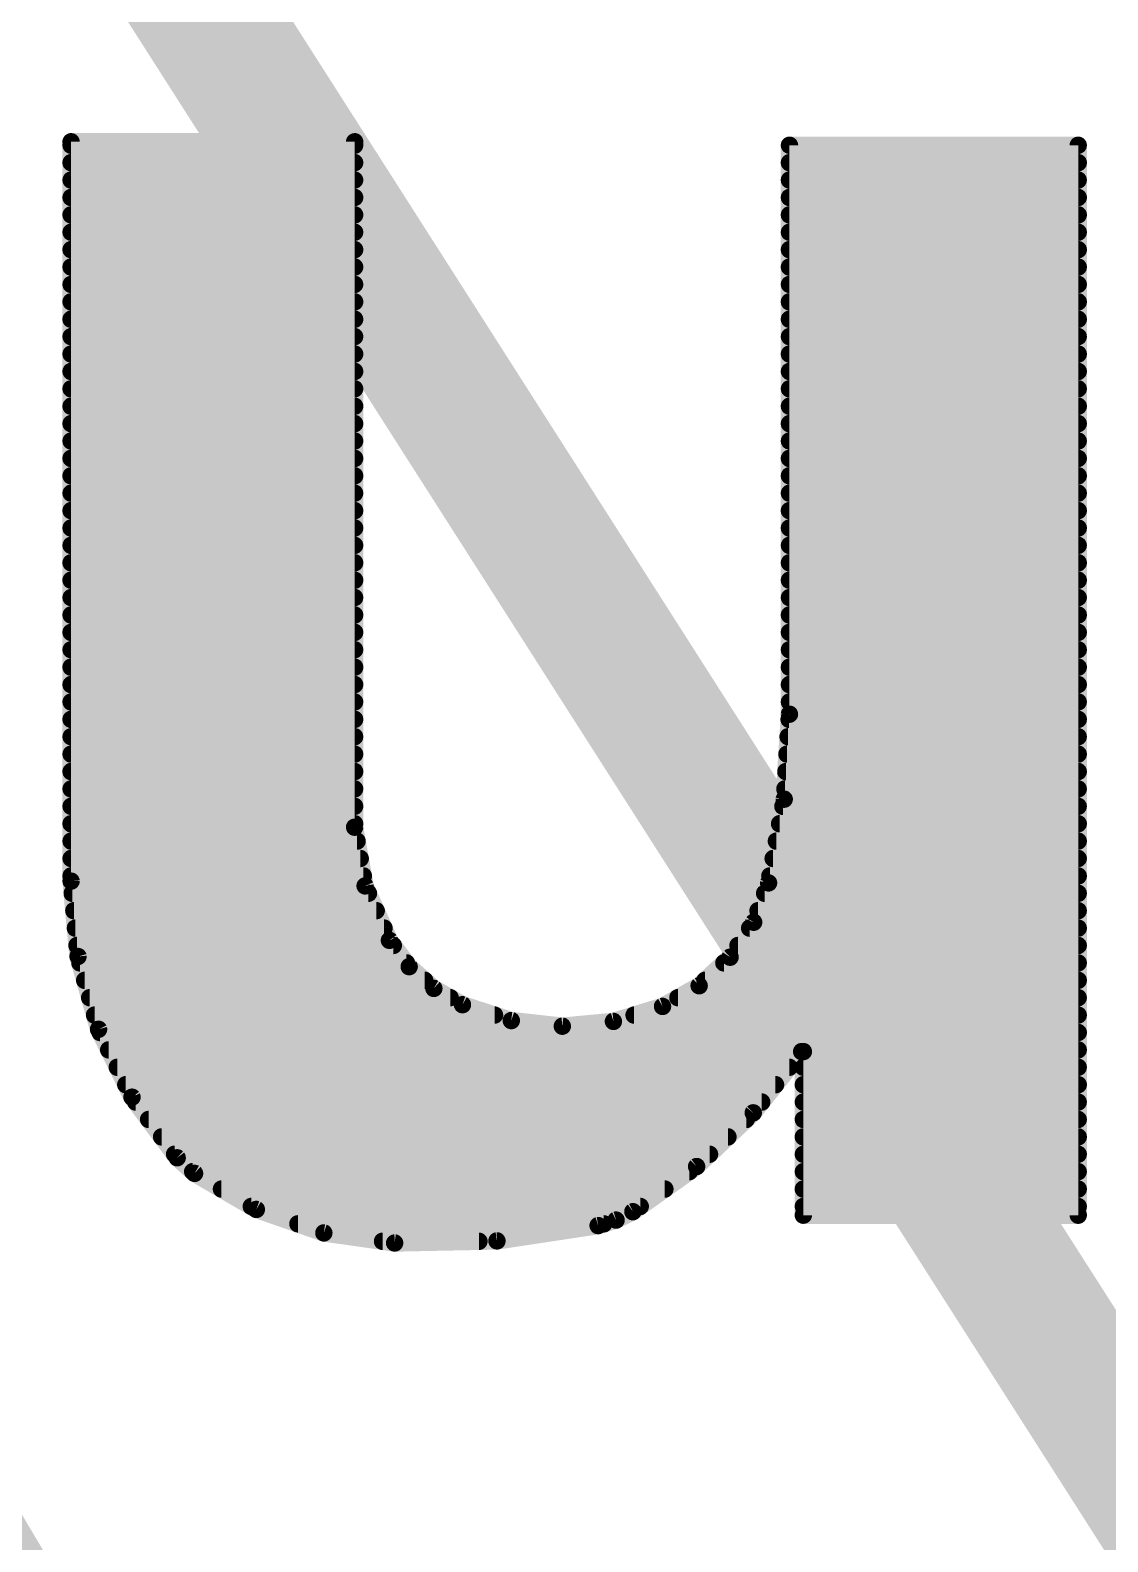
# Model space of a CAD drawing. Extents: x -3.5 to 25.7, y -2.5 to 53.5.
# Drawn here: x 14.271 to 15.845, y 25.749 to 27.956 of the extents above; entities that cross this region are included whole.
import ezdxf

# ---------------------------------------------------------------- set-up
doc = ezdxf.new("R2010")
doc.units = 0
doc.layers.add('21', color=41, linetype='CONTINUOUS')
doc.layers.add('22', color=40, linetype='CONTINUOUS')

msp = doc.modelspace()

# ---------------------------------------------------------------- linework, layer by layer
at = {"layer": '21', "const_width": 0.0127}
for points in [[(14.3307, 27.7991, 1), (14.3307, 27.7863)], [(14.3307, 27.794, 1), (14.3307, 27.7813)], [(14.337, 27.7927, 1), (14.3244, 27.7927)], [(14.751, 27.7927, 1), (14.7384, 27.7927)], [(14.7447, 27.7863, 1), (14.7447, 27.7991)], [(14.7447, 27.7813, 1), (14.7447, 27.794)], [(15.3797, 27.794, 1), (15.3797, 27.7813)], [(15.3861, 27.7876, 1), (15.3734, 27.7876)], [(15.8077, 27.7876, 1), (15.795, 27.7876)], [(15.8013, 27.7813, 1), (15.8013, 27.794)], [(14.3307, 27.7686, 1), (14.3307, 27.7558)], [(14.7447, 27.7558, 1), (14.7447, 27.7686)], [(15.3797, 27.7686, 1), (15.3797, 27.7558)], [(15.8013, 27.7558, 1), (15.8013, 27.7686)], [(14.3307, 27.7432, 1), (14.3307, 27.7305)], [(14.7447, 27.7305, 1), (14.7447, 27.7432)], [(15.3797, 27.7432, 1), (15.3797, 27.7305)], [(15.8013, 27.7305, 1), (15.8013, 27.7432)], [(14.3307, 27.7178, 1), (14.3307, 27.705)], [(14.7447, 27.705, 1), (14.7447, 27.7178)], [(15.3797, 27.7178, 1), (15.3797, 27.705)], [(15.8013, 27.705, 1), (15.8013, 27.7178)], [(14.3307, 27.6924, 1), (14.3307, 27.6796)], [(14.7447, 27.6796, 1), (14.7447, 27.6924)], [(15.3797, 27.6924, 1), (15.3797, 27.6796)], [(15.8013, 27.6796, 1), (15.8013, 27.6924)], [(14.3307, 27.667, 1), (14.3307, 27.6543)], [(14.7447, 27.6543, 1), (14.7447, 27.667)], [(15.3797, 27.667, 1), (15.3797, 27.6543)], [(15.8013, 27.6543, 1), (15.8013, 27.667)], [(14.3307, 27.6416, 1), (14.3307, 27.6288)], [(14.7447, 27.6288, 1), (14.7447, 27.6416)], [(15.3797, 27.6416, 1), (15.3797, 27.6288)], [(15.8013, 27.6288, 1), (15.8013, 27.6416)], [(14.3307, 27.6162, 1), (14.3307, 27.6034)], [(14.7447, 27.6034, 1), (14.7447, 27.6162)], [(15.3797, 27.6162, 1), (15.3797, 27.6034)], [(15.8013, 27.6034, 1), (15.8013, 27.6162)], [(14.3307, 27.5908, 1), (14.3307, 27.5781)], [(14.7447, 27.5781, 1), (14.7447, 27.5908)], [(15.3797, 27.5908, 1), (15.3797, 27.5781)], [(15.8013, 27.5781, 1), (15.8013, 27.5908)], [(14.3307, 27.5654, 1), (14.3307, 27.5526)], [(14.7447, 27.5526, 1), (14.7447, 27.5654)], [(15.3797, 27.5654, 1), (15.3797, 27.5526)], [(15.8013, 27.5526, 1), (15.8013, 27.5654)], [(14.3307, 27.54, 1), (14.3307, 27.5272)], [(14.7447, 27.5272, 1), (14.7447, 27.54)], [(15.3797, 27.54, 1), (15.3797, 27.5272)], [(15.8013, 27.5272, 1), (15.8013, 27.54)], [(14.3307, 27.5146, 1), (14.3307, 27.5019)], [(14.7447, 27.5019, 1), (14.7447, 27.5146)], [(15.3797, 27.5146, 1), (15.3797, 27.5019)], [(15.8013, 27.5019, 1), (15.8013, 27.5146)], [(14.3307, 27.4892, 1), (14.3307, 27.4764)], [(14.7447, 27.4764, 1), (14.7447, 27.4892)], [(15.3797, 27.4892, 1), (15.3797, 27.4764)], [(15.8013, 27.4764, 1), (15.8013, 27.4892)], [(14.3307, 27.4638, 1), (14.3307, 27.451)], [(14.7447, 27.451, 1), (14.7447, 27.4638)], [(15.3797, 27.4638, 1), (15.3797, 27.451)], [(15.8013, 27.451, 1), (15.8013, 27.4638)], [(14.3307, 27.4384, 1), (14.3307, 27.4257)], [(14.7447, 27.4257, 1), (14.7447, 27.4384)], [(15.3797, 27.4384, 1), (15.3797, 27.4257)], [(15.8013, 27.4257, 1), (15.8013, 27.4384)], [(14.3307, 27.413, 1), (14.3307, 27.4002)], [(14.7447, 27.4002, 1), (14.7447, 27.413)], [(15.3797, 27.413, 1), (15.3797, 27.4002)], [(15.8013, 27.4002, 1), (15.8013, 27.413)], [(14.3307, 27.3876, 1), (14.3307, 27.3748)], [(14.7447, 27.3748, 1), (14.7447, 27.3876)], [(15.3797, 27.3876, 1), (15.3797, 27.3748)], [(15.8013, 27.3748, 1), (15.8013, 27.3876)], [(14.3307, 27.3622, 1), (14.3307, 27.3495)], [(14.7447, 27.3495, 1), (14.7447, 27.3622)], [(15.3797, 27.3622, 1), (15.3797, 27.3495)], [(15.8013, 27.3495, 1), (15.8013, 27.3622)], [(14.3307, 27.3368, 1), (14.3307, 27.324)], [(14.7447, 27.324, 1), (14.7447, 27.3368)], [(15.3797, 27.3368, 1), (15.3797, 27.324)], [(15.8013, 27.324, 1), (15.8013, 27.3368)], [(14.3307, 27.3114, 1), (14.3307, 27.2986)], [(14.7447, 27.2986, 1), (14.7447, 27.3114)], [(15.3797, 27.3114, 1), (15.3797, 27.2986)], [(15.8013, 27.2986, 1), (15.8013, 27.3114)], [(14.3307, 27.286, 1), (14.3307, 27.2733)], [(14.7447, 27.2733, 1), (14.7447, 27.286)], [(15.3797, 27.286, 1), (15.3797, 27.2733)], [(15.8013, 27.2733, 1), (15.8013, 27.286)], [(14.3307, 27.2606, 1), (14.3307, 27.2478)], [(14.7447, 27.2478, 1), (14.7447, 27.2606)], [(15.3797, 27.2606, 1), (15.3797, 27.2478)], [(15.8013, 27.2478, 1), (15.8013, 27.2606)], [(14.3307, 27.2352, 1), (14.3307, 27.2224)], [(14.7447, 27.2224, 1), (14.7447, 27.2352)], [(15.3797, 27.2352, 1), (15.3797, 27.2224)], [(15.8013, 27.2224, 1), (15.8013, 27.2352)], [(14.3307, 27.2098, 1), (14.3307, 27.1971)], [(14.7447, 27.1971, 1), (14.7447, 27.2098)], [(15.3797, 27.2098, 1), (15.3797, 27.1971)], [(15.8013, 27.1971, 1), (15.8013, 27.2098)], [(14.3307, 27.1844, 1), (14.3307, 27.1716)], [(14.7447, 27.1716, 1), (14.7447, 27.1844)], [(15.3797, 27.1844, 1), (15.3797, 27.1716)], [(15.8013, 27.1716, 1), (15.8013, 27.1844)], [(14.3307, 27.159, 1), (14.3307, 27.1462)], [(14.7447, 27.1462, 1), (14.7447, 27.159)], [(15.3797, 27.159, 1), (15.3797, 27.1462)], [(15.8013, 27.1462, 1), (15.8013, 27.159)], [(14.3307, 27.1336, 1), (14.3307, 27.1209)], [(14.7447, 27.1209, 1), (14.7447, 27.1336)], [(15.3797, 27.1336, 1), (15.3797, 27.1209)], [(15.8013, 27.1209, 1), (15.8013, 27.1336)], [(14.3307, 27.1082, 1), (14.3307, 27.0954)], [(14.7447, 27.0954, 1), (14.7447, 27.1082)], [(15.3797, 27.1082, 1), (15.3797, 27.0954)], [(15.8013, 27.0954, 1), (15.8013, 27.1082)], [(14.3307, 27.0828, 1), (14.3307, 27.07)], [(14.7447, 27.07, 1), (14.7447, 27.0828)], [(15.3797, 27.0828, 1), (15.3797, 27.07)], [(15.8013, 27.07, 1), (15.8013, 27.0828)], [(14.3307, 27.0574, 1), (14.3307, 27.0447)], [(14.7447, 27.0447, 1), (14.7447, 27.0574)], [(15.3797, 27.0574, 1), (15.3797, 27.0447)], [(15.8013, 27.0447, 1), (15.8013, 27.0574)], [(14.3307, 27.032, 1), (14.3307, 27.0192)], [(14.7447, 27.0192, 1), (14.7447, 27.032)], [(15.3797, 27.032, 1), (15.3797, 27.0192)], [(15.8013, 27.0192, 1), (15.8013, 27.032)], [(14.3307, 27.0066, 1), (14.3307, 26.9938)], [(14.7447, 26.9938, 1), (14.7447, 27.0066)], [(15.3797, 27.0066, 1), (15.3797, 26.9938)], [(15.8013, 26.9938, 1), (15.8013, 27.0066)], [(14.3307, 26.9812, 1), (14.3307, 26.9685)], [(14.7447, 26.9685, 1), (14.7447, 26.9812)], [(15.3797, 26.9812, 1), (15.3797, 26.9685)], [(15.386, 26.9566, 1), (15.3734, 26.9574)], [(15.8013, 26.9685, 1), (15.8013, 26.9812)], [(14.3307, 26.9558, 1), (14.3307, 26.943)], [(14.7447, 26.943, 1), (14.7447, 26.9558)], [(15.3792, 26.9558, 1), (15.3792, 26.943)], [(15.3734, 26.957, 1), (15.3861, 26.957)], [(15.8013, 26.943, 1), (15.8013, 26.9558)], [(14.3307, 26.9304, 1), (14.3307, 26.9177)], [(14.7447, 26.9177, 1), (14.7447, 26.9304)], [(15.3777, 26.9304, 1), (15.3777, 26.9177)], [(15.8013, 26.9177, 1), (15.8013, 26.9304)], [(14.3307, 26.905, 1), (14.3307, 26.8923)], [(14.7447, 26.8923, 1), (14.7447, 26.905)], [(15.3761, 26.905, 1), (15.3761, 26.8923)], [(15.8013, 26.8923, 1), (15.8013, 26.905)], [(14.3307, 26.8796, 1), (14.3307, 26.8668)], [(14.7447, 26.8668, 1), (14.7447, 26.8796)], [(15.3745, 26.8796, 1), (15.3745, 26.8668)], [(15.8013, 26.8668, 1), (15.8013, 26.8796)], [(14.3307, 26.8542, 1), (14.3307, 26.8415)], [(14.7447, 26.8415, 1), (14.7447, 26.8542)], [(15.373, 26.8542, 1), (15.373, 26.8415)], [(15.8013, 26.8415, 1), (15.8013, 26.8542)], [(15.3657, 26.8333, 1), (15.3784, 26.8325)], [(15.3783, 26.8317, 1), (15.3658, 26.834)], [(14.3307, 26.8288, 1), (14.3307, 26.8161)], [(14.7447, 26.8161, 1), (14.7447, 26.8288)], [(15.3701, 26.8288, 1), (15.3701, 26.8161)], [(15.8013, 26.8161, 1), (15.8013, 26.8288)], [(14.3307, 26.8034, 1), (14.3307, 26.7906)], [(14.751, 26.793, 1), (14.7384, 26.7908)], [(14.7384, 26.7919, 1), (14.751, 26.7919)], [(14.7447, 26.7906, 1), (14.7447, 26.8034)], [(15.3653, 26.8034, 1), (15.3653, 26.7906)], [(15.8013, 26.7906, 1), (15.8013, 26.8034)], [(14.3307, 26.778, 1), (14.3307, 26.7653)], [(14.7483, 26.7653, 1), (14.7483, 26.778)], [(15.3606, 26.778, 1), (15.3606, 26.7653)], [(15.8013, 26.7653, 1), (15.8013, 26.778)], [(14.3307, 26.7526, 1), (14.3307, 26.7399)], [(14.7529, 26.7399, 1), (14.7529, 26.7526)], [(15.3559, 26.7526, 1), (15.3559, 26.7399)], [(15.8013, 26.7399, 1), (15.8013, 26.7526)], [(14.3307, 26.7272, 1), (14.3307, 26.7144)], [(14.337, 26.7138, 1), (14.3244, 26.7126)], [(14.7574, 26.7144, 1), (14.7574, 26.7272)], [(15.3511, 26.7272, 1), (15.3511, 26.7144)], [(15.8013, 26.7144, 1), (15.8013, 26.7272)], [(14.3244, 26.7132, 1), (14.337, 26.7132)], [(14.3323, 26.7018, 1), (14.3323, 26.6891)], [(14.7658, 26.7088, 1), (14.7542, 26.7037)], [(14.7538, 26.7051, 1), (14.7663, 26.7074)], [(14.7649, 26.6891, 1), (14.7649, 26.7018)], [(15.3434, 26.7018, 1), (15.3434, 26.6891)], [(15.343, 26.7118, 1), (15.3554, 26.7094)], [(15.3551, 26.7083, 1), (15.3433, 26.7129)], [(15.8013, 26.6891, 1), (15.8013, 26.7018)], [(14.3347, 26.6764, 1), (14.3347, 26.6637)], [(14.7762, 26.6637, 1), (14.7762, 26.6764)], [(15.3338, 26.6764, 1), (15.3338, 26.6637)], [(15.8013, 26.6637, 1), (15.8013, 26.6764)], [(15.3215, 26.6554, 1), (15.3333, 26.6509)], [(15.3327, 26.6496, 1), (15.3221, 26.6567)], [(14.337, 26.651, 1), (14.337, 26.6382)], [(14.7876, 26.6382, 1), (14.7876, 26.651)], [(14.8006, 26.6306, 1), (14.7904, 26.623)], [(15.3216, 26.651, 1), (15.3216, 26.6382)], [(15.8013, 26.6382, 1), (15.8013, 26.651)], [(14.3393, 26.6256, 1), (14.3393, 26.6129)], [(14.3469, 26.6049, 1), (14.3347, 26.6015)], [(14.7897, 26.6242, 1), (14.8013, 26.6294)], [(14.8012, 26.6129, 1), (14.8012, 26.6256)], [(15.3045, 26.6256, 1), (15.3045, 26.6129)], [(15.8013, 26.6129, 1), (15.8013, 26.6256)], [(14.3345, 26.6026, 1), (14.3471, 26.6038)], [(14.3435, 26.6002, 1), (14.3435, 26.5875)], [(14.8286, 26.5931, 1), (14.8202, 26.5836)], [(14.8193, 26.5845, 1), (14.8294, 26.5922)], [(14.8203, 26.5875, 1), (14.8203, 26.6002)], [(15.2839, 26.6002, 1), (15.2839, 26.5875)], [(15.2877, 26.6057, 1), (15.2983, 26.5986)], [(15.2973, 26.5975, 1), (15.2887, 26.6069)], [(15.8013, 26.5875, 1), (15.8013, 26.6002)], [(14.3506, 26.5748, 1), (14.3506, 26.562)], [(14.847, 26.562, 1), (14.847, 26.5748)], [(15.2435, 26.5652, 1), (15.2521, 26.5558)], [(15.251, 26.555, 1), (15.2447, 26.566)], [(15.2564, 26.5748, 1), (15.2564, 26.562)], [(15.8013, 26.562, 1), (15.8013, 26.5748)], [(14.3578, 26.5494, 1), (14.3578, 26.5367)], [(14.8636, 26.5621, 1), (14.8573, 26.5511)], [(14.8562, 26.5518, 1), (14.8646, 26.5613)], [(14.8843, 26.5367, 1), (14.8843, 26.5494)], [(15.2168, 26.5494, 1), (15.2168, 26.5367)], [(15.8013, 26.5367, 1), (15.8013, 26.5494)], [(14.3649, 26.524, 1), (14.3649, 26.5113)], [(14.9042, 26.5388, 1), (14.9002, 26.5268)], [(14.8991, 26.5273, 1), (14.9053, 26.5383)], [(14.949, 26.5113, 1), (14.949, 26.524)], [(15.1528, 26.524, 1), (15.1528, 26.5113)], [(15.1912, 26.5358, 1), (15.1974, 26.5248)], [(15.1962, 26.5242, 1), (15.1924, 26.5364)], [(15.8013, 26.5113, 1), (15.8013, 26.524)], [(14.3765, 26.4997, 1), (14.3651, 26.4941)], [(14.9742, 26.516, 1), (14.9728, 26.5033)], [(14.9715, 26.5036, 1), (14.9755, 26.5157)], [(15.0474, 26.5077, 1), (15.0486, 26.4951)], [(15.0473, 26.4951, 1), (15.0487, 26.5077)], [(15.1208, 26.5145, 1), (15.1245, 26.5023)], [(15.1232, 26.5021, 1), (15.122, 26.5147)], [(14.3646, 26.4952, 1), (14.3769, 26.4986)], [(14.3731, 26.4986, 1), (14.3731, 26.4858)], [(15.8013, 26.4858, 1), (15.8013, 26.4986)], [(14.3856, 26.4732, 1), (14.3856, 26.4605)], [(15.3975, 26.4707, 1), (15.3975, 26.458)], [(15.4025, 26.4604, 1), (15.3925, 26.4682)], [(15.4063, 26.4643, 1), (15.3937, 26.4643)], [(15.4, 26.458, 1), (15.4, 26.4707)], [(15.8013, 26.4605, 1), (15.8013, 26.4732)], [(14.3981, 26.4478, 1), (14.3981, 26.4351)], [(15.3794, 26.4351, 1), (15.3794, 26.4478)], [(15.4, 26.4478, 1), (15.4, 26.4351)], [(15.8013, 26.4351, 1), (15.8013, 26.4478)], [(14.4106, 26.4224, 1), (14.4106, 26.4096)], [(15.3593, 26.4096, 1), (15.3593, 26.4224)], [(15.4, 26.4224, 1), (15.4, 26.4096)], [(15.8013, 26.4096, 1), (15.8013, 26.4224)], [(14.4247, 26.4016, 1), (14.4145, 26.394)], [(14.4139, 26.395, 1), (14.4253, 26.4006)], [(14.425, 26.397, 1), (14.425, 26.3843)], [(15.3392, 26.3843, 1), (15.3392, 26.397)], [(15.4, 26.397, 1), (15.4, 26.3843)], [(15.8013, 26.3843, 1), (15.8013, 26.397)], [(14.4439, 26.3716, 1), (14.4439, 26.3589)], [(15.3165, 26.3589, 1), (15.3165, 26.3716)], [(15.3218, 26.3789, 1), (15.3318, 26.371)], [(15.3312, 26.3703, 1), (15.3224, 26.3795)], [(15.4, 26.3716, 1), (15.4, 26.3589)], [(15.8013, 26.3589, 1), (15.8013, 26.3716)], [(14.4629, 26.3462, 1), (14.4629, 26.3334)], [(15.2898, 26.3334, 1), (15.2898, 26.3462)], [(15.4, 26.3462, 1), (15.4, 26.3334)], [(15.8013, 26.3334, 1), (15.8013, 26.3462)], [(14.4818, 26.3208, 1), (14.4818, 26.3081)], [(14.4898, 26.314, 1), (14.4814, 26.3046)], [(14.4805, 26.3055, 1), (14.4907, 26.3131)], [(15.2397, 26.3011, 1), (15.2485, 26.2919)], [(15.2478, 26.2913, 1), (15.2404, 26.3017)], [(15.263, 26.3081, 1), (15.263, 26.3208)], [(15.4, 26.3208, 1), (15.4, 26.3081)], [(15.8013, 26.3081, 1), (15.8013, 26.3208)], [(14.5082, 26.2954, 1), (14.5082, 26.2827)], [(14.5142, 26.292, 1), (14.5078, 26.281)], [(14.5068, 26.2818, 1), (14.5152, 26.2912)], [(15.2335, 26.2827, 1), (15.2335, 26.2954)], [(15.4, 26.2954, 1), (15.4, 26.2827)], [(15.8013, 26.2827, 1), (15.8013, 26.2954)], [(14.5503, 26.27, 1), (14.5503, 26.2572)], [(15.1977, 26.2572, 1), (15.1977, 26.27)], [(15.4, 26.27, 1), (15.4, 26.2572)], [(15.8013, 26.2572, 1), (15.8013, 26.27)], [(14.5938, 26.2446, 1), (14.5938, 26.2319)], [(14.6033, 26.2399, 1), (14.5991, 26.2279)], [(14.598, 26.2284, 1), (14.6044, 26.2394)], [(15.1474, 26.2358, 1), (15.1548, 26.2254)], [(15.1539, 26.2249, 1), (15.1483, 26.2363)], [(15.1618, 26.2319, 1), (15.1618, 26.2446)], [(15.4, 26.2446, 1), (15.4, 26.2319)], [(15.8013, 26.2319, 1), (15.8013, 26.2446)], [(14.6619, 26.2192, 1), (14.6619, 26.2065)], [(15.0984, 26.2164, 1), (15.1022, 26.2042)], [(15.1013, 26.204, 1), (15.0993, 26.2166)], [(15.1085, 26.2065, 1), (15.1085, 26.2192)], [(15.1237, 26.224, 1), (15.1294, 26.2127)], [(15.1284, 26.2123, 1), (15.1247, 26.2244)], [(15.4, 26.2319, 1), (15.4, 26.2191)], [(15.3937, 26.2255, 1), (15.4063, 26.2255)], [(15.795, 26.2255, 1), (15.8077, 26.2255)], [(15.8013, 26.2191, 1), (15.8013, 26.2319)], [(14.7007, 26.2059, 1), (14.6989, 26.1933)], [(14.6977, 26.1936, 1), (14.7018, 26.2056)], [(14.7855, 26.1938, 1), (14.7855, 26.181)], [(14.803, 26.1912, 1), (14.8032, 26.1786)], [(14.8022, 26.1786, 1), (14.804, 26.1912)], [(14.9262, 26.181, 1), (14.9262, 26.1938)], [(14.9516, 26.1942, 1), (14.9535, 26.1817)], [(14.9527, 26.1816, 1), (14.9524, 26.1943)]]:
    msp.add_lwpolyline(points, format="xyb", dxfattribs=at)
at = {"layer": '21', "const_width": 0.0254}
for points in [[(14.3307, 27.7927), (14.3307, 26.7132)], [(14.7447, 27.7927), (14.3307, 27.7927)], [(14.3307, 27.7876), (14.7447, 27.7876)], [(14.7447, 26.7919), (14.7447, 27.7927)], [(15.8013, 27.7876), (15.3797, 27.7876)], [(15.3797, 27.7876), (15.3797, 26.957)], [(15.8013, 26.2255), (15.8013, 27.7876)], [(14.3307, 27.7622), (14.7447, 27.7622)], [(15.3797, 27.7622), (15.8013, 27.7622)], [(14.3307, 27.7368), (14.7447, 27.7368)], [(15.3797, 27.7368), (15.8013, 27.7368)], [(14.3307, 27.7114), (14.7447, 27.7114)], [(15.3797, 27.7114), (15.8013, 27.7114)], [(14.3307, 27.686), (14.7447, 27.686)], [(15.3797, 27.686), (15.8013, 27.686)], [(14.3307, 27.6606), (14.7447, 27.6606)], [(15.3797, 27.6606), (15.8013, 27.6606)], [(14.3307, 27.6352), (14.7447, 27.6352)], [(15.3797, 27.6352), (15.8013, 27.6352)], [(14.3307, 27.6098), (14.7447, 27.6098)], [(15.3797, 27.6098), (15.8013, 27.6098)], [(14.3307, 27.5844), (14.7447, 27.5844)], [(15.3797, 27.5844), (15.8013, 27.5844)], [(14.3307, 27.559), (14.7447, 27.559)], [(15.3797, 27.559), (15.8013, 27.559)], [(14.3307, 27.5336), (14.7447, 27.5336)], [(15.3797, 27.5336), (15.8013, 27.5336)], [(14.3307, 27.5082), (14.7447, 27.5082)], [(15.3797, 27.5082), (15.8013, 27.5082)], [(14.3307, 27.4828), (14.7447, 27.4828)], [(15.3797, 27.4828), (15.8013, 27.4828)], [(14.3307, 27.4574), (14.7447, 27.4574)], [(15.3797, 27.4574), (15.8013, 27.4574)], [(14.3307, 27.432), (14.7447, 27.432)], [(15.3797, 27.432), (15.8013, 27.432)], [(14.3307, 27.4066), (14.7447, 27.4066)], [(15.3797, 27.4066), (15.8013, 27.4066)], [(14.3307, 27.3812), (14.7447, 27.3812)], [(15.3797, 27.3812), (15.8013, 27.3812)], [(14.3307, 27.3558), (14.7447, 27.3558)], [(15.3797, 27.3558), (15.8013, 27.3558)], [(14.3307, 27.3304), (14.7447, 27.3304)], [(15.3797, 27.3304), (15.8013, 27.3304)], [(14.3307, 27.305), (14.7447, 27.305)], [(15.3797, 27.305), (15.8013, 27.305)], [(14.3307, 27.2796), (14.7447, 27.2796)], [(15.3797, 27.2796), (15.8013, 27.2796)], [(14.3307, 27.2542), (14.7447, 27.2542)], [(15.3797, 27.2542), (15.8013, 27.2542)], [(14.3307, 27.2288), (14.7447, 27.2288)], [(15.3797, 27.2288), (15.8013, 27.2288)], [(14.3307, 27.2034), (14.7447, 27.2034)], [(15.3797, 27.2034), (15.8013, 27.2034)], [(14.3307, 27.178), (14.7447, 27.178)], [(15.3797, 27.178), (15.8013, 27.178)], [(14.3307, 27.1526), (14.7447, 27.1526)], [(15.3797, 27.1526), (15.8013, 27.1526)], [(14.3307, 27.1272), (14.7447, 27.1272)], [(15.3797, 27.1272), (15.8013, 27.1272)], [(14.3307, 27.1018), (14.7447, 27.1018)], [(15.3797, 27.1018), (15.8013, 27.1018)], [(14.3307, 27.0764), (14.7447, 27.0764)], [(15.3797, 27.0764), (15.8013, 27.0764)], [(14.3307, 27.051), (14.7447, 27.051)], [(15.3797, 27.051), (15.8013, 27.051)], [(14.3307, 27.0256), (14.7447, 27.0256)], [(15.3797, 27.0256), (15.8013, 27.0256)], [(14.3307, 27.0002), (14.7447, 27.0002)], [(15.3797, 27.0002), (15.8013, 27.0002)], [(14.3307, 26.9748), (14.7447, 26.9748)], [(15.3797, 26.957), (15.372, 26.8329)], [(15.3797, 26.9748), (15.8013, 26.9748)], [(14.3307, 26.9494), (14.7447, 26.9494)], [(15.3792, 26.9494), (15.8013, 26.9494)], [(14.3307, 26.924), (14.7447, 26.924)], [(15.3777, 26.924), (15.8013, 26.924)], [(14.3307, 26.8986), (14.7447, 26.8986)], [(15.3761, 26.8986), (15.8013, 26.8986)], [(14.3307, 26.8732), (14.7447, 26.8732)], [(15.3745, 26.8732), (15.8013, 26.8732)], [(14.3307, 26.8478), (14.7447, 26.8478)], [(15.373, 26.8478), (15.8013, 26.8478)], [(15.372, 26.8329), (15.3492, 26.7106)], [(14.3307, 26.8224), (14.7447, 26.8224)], [(15.3701, 26.8224), (15.8013, 26.8224)], [(14.3307, 26.797), (14.7447, 26.797)], [(14.76, 26.7062), (14.7447, 26.7919)], [(15.3653, 26.797), (15.8013, 26.797)], [(14.3307, 26.7716), (14.7483, 26.7716)], [(15.3606, 26.7716), (15.8013, 26.7716)], [(14.3307, 26.7462), (14.7529, 26.7462)], [(15.3559, 26.7462), (15.8013, 26.7462)], [(14.3307, 26.7208), (14.7574, 26.7208)], [(14.3307, 26.7132), (14.3408, 26.6032)], [(15.3511, 26.7208), (15.8013, 26.7208)], [(14.3323, 26.6954), (14.7649, 26.6954)], [(14.7955, 26.6268), (14.76, 26.7062)], [(15.3492, 26.7106), (15.3274, 26.6531)], [(15.3434, 26.6954), (15.8013, 26.6954)], [(14.3347, 26.67), (14.7762, 26.67)], [(15.3338, 26.67), (15.8013, 26.67)], [(15.3274, 26.6531), (15.293, 26.6022)], [(14.337, 26.6446), (14.7876, 26.6446)], [(14.8244, 26.5884), (14.7955, 26.6268)], [(15.3216, 26.6446), (15.8013, 26.6446)], [(14.3393, 26.6192), (14.8012, 26.6192)], [(14.3408, 26.6032), (14.3708, 26.4969)], [(15.3045, 26.6192), (15.8013, 26.6192)], [(14.3435, 26.5938), (14.8203, 26.5938)], [(14.8604, 26.5566), (14.8244, 26.5884)], [(15.293, 26.6022), (15.2478, 26.5605)], [(15.2839, 26.5938), (15.8013, 26.5938)], [(14.3506, 26.5684), (14.847, 26.5684)], [(15.2478, 26.5605), (15.1943, 26.5303)], [(15.2564, 26.5684), (15.8013, 26.5684)], [(14.3578, 26.543), (14.8843, 26.543)], [(14.9022, 26.5328), (14.8604, 26.5566)], [(15.2168, 26.543), (15.8013, 26.543)], [(14.3649, 26.5176), (14.949, 26.5176)], [(14.9735, 26.5097), (14.9022, 26.5328)], [(15.1943, 26.5303), (15.1226, 26.5084)], [(15.1528, 26.5176), (15.8013, 26.5176)], [(14.3708, 26.4969), (14.4196, 26.3978)], [(15.048, 26.5014), (14.9735, 26.5097)], [(15.1226, 26.5084), (15.048, 26.5014)], [(14.3731, 26.4922), (15.8013, 26.4922)], [(14.3856, 26.4668), (15.8013, 26.4668)], [(15.3268, 26.3749), (15.3975, 26.4643)], [(15.3975, 26.4643), (15.4, 26.4643)], [(15.4, 26.4643), (15.4, 26.2255)], [(14.3981, 26.4414), (15.3794, 26.4414)], [(15.4, 26.4414), (15.8013, 26.4414)], [(14.4106, 26.416), (15.3593, 26.416)], [(15.4, 26.416), (15.8013, 26.416)], [(14.4196, 26.3978), (14.4856, 26.3093)], [(14.425, 26.3906), (15.3392, 26.3906)], [(15.4, 26.3906), (15.8013, 26.3906)], [(14.4439, 26.3652), (15.3165, 26.3652)], [(15.2441, 26.2965), (15.3268, 26.3749)], [(15.4, 26.3652), (15.8013, 26.3652)], [(14.4629, 26.3398), (15.2898, 26.3398)], [(15.4, 26.3398), (15.8013, 26.3398)], [(14.4818, 26.3144), (15.263, 26.3144)], [(14.4856, 26.3093), (14.511, 26.2865)], [(15.1511, 26.2306), (15.2441, 26.2965)], [(15.4, 26.3144), (15.8013, 26.3144)], [(14.5082, 26.289), (15.2335, 26.289)], [(14.511, 26.2865), (14.6012, 26.2339)], [(15.4, 26.289), (15.8013, 26.289)], [(14.5503, 26.2636), (15.1977, 26.2636)], [(15.4, 26.2636), (15.8013, 26.2636)], [(14.5938, 26.2382), (15.1618, 26.2382)], [(14.6012, 26.2339), (14.6998, 26.1996)], [(15.1265, 26.2183), (15.1511, 26.2306)], [(15.4, 26.2382), (15.8013, 26.2382)], [(14.6619, 26.2128), (15.1085, 26.2128)], [(14.9525, 26.1879), (15.1003, 26.2103)], [(15.1003, 26.2103), (15.1265, 26.2183)], [(15.4, 26.2255), (15.8013, 26.2255)], [(14.6998, 26.1996), (14.8031, 26.1849)], [(14.7855, 26.1874), (14.9262, 26.1874)], [(14.8031, 26.1849), (14.9525, 26.1879)]]:
    msp.add_lwpolyline(points, dxfattribs=at)
at = {"layer": '22', "const_width": 0.2032}
for points in [[(16.256, 25.273), (13.335, 29.845)], [(13.843, 26.289), (16.637, 21.59)]]:
    msp.add_lwpolyline(points, dxfattribs=at)

doc.saveas('drawing.dxf')
